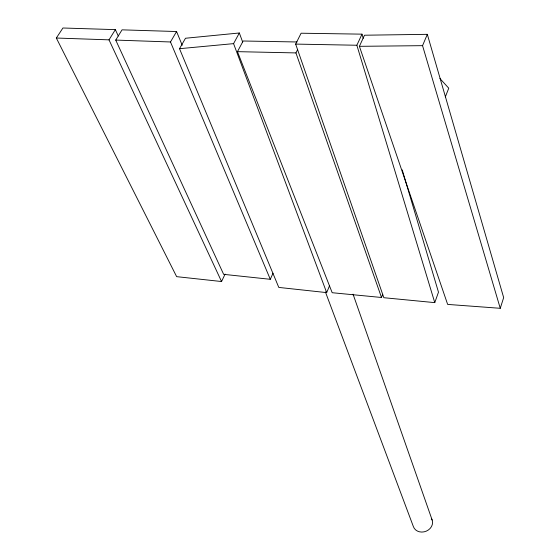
<?xml version="1.0" encoding="UTF-8"?>
<svg xmlns="http://www.w3.org/2000/svg" width="560" height="560" viewBox="0 0 560 560"><rect width="100%" height="100%" fill="white"/><g stroke="black" fill="none" stroke-linecap="round" stroke-linejoin="round"><path stroke-width="0.84" d="M500.255 308.301L503.664 297.598L427.322 34.328L364.504 35.217L359.394 46.326L447.65 304.409L500.255 308.301L422.555 45.661L427.322 34.328M363.237 38.339L361.991 34.153L301.105 33.215L295.652 44.093L383.845 297.71L434.77 302.631L438.48 292.173L402.22 169.862M297.017 41.979L243.152 40.999L237.454 51.653L332.192 292.719L381.493 297.486L382.711 294.329M445.34 96.901L448.763 88.193L439.922 78.533M242.648 42.014L239.337 32.984L185.493 38.248L179.508 48.699L278.789 287.42L326.676 292.614L329.574 285.656M182.217 45.248L176.561 31.535L122.045 29.841L115.724 40.082L223.65 274.344L270.298 279.3L273.035 273.21M434.77 302.631L356.867 45.248L361.991 34.153M118.265 35.987L115.36 29.631L62.916 28L56.336 38.031L176.645 276.654L221.55 281.533L225.092 274.085M381.493 297.486L295.946 52.92L297.493 49.819M326.676 292.614L233.576 43.638L239.337 32.984M270.298 279.3L170.492 41.972L176.561 31.535M221.55 281.533L109.011 39.851L115.36 29.631M179.508 48.699L233.576 43.638M359.394 46.326L422.555 45.661M295.652 44.093L356.867 45.248M237.454 51.653L295.946 52.92M56.336 38.031L109.011 39.851M115.724 40.082L170.492 41.972M325.395 291.893L413.385 526.61A9.947 8.54 -20 0 0 426.391 531.104A9.947 8.54 -20 0 0 431.515 518.665M353.052 294.175L432.152 520.016"/></g></svg>
